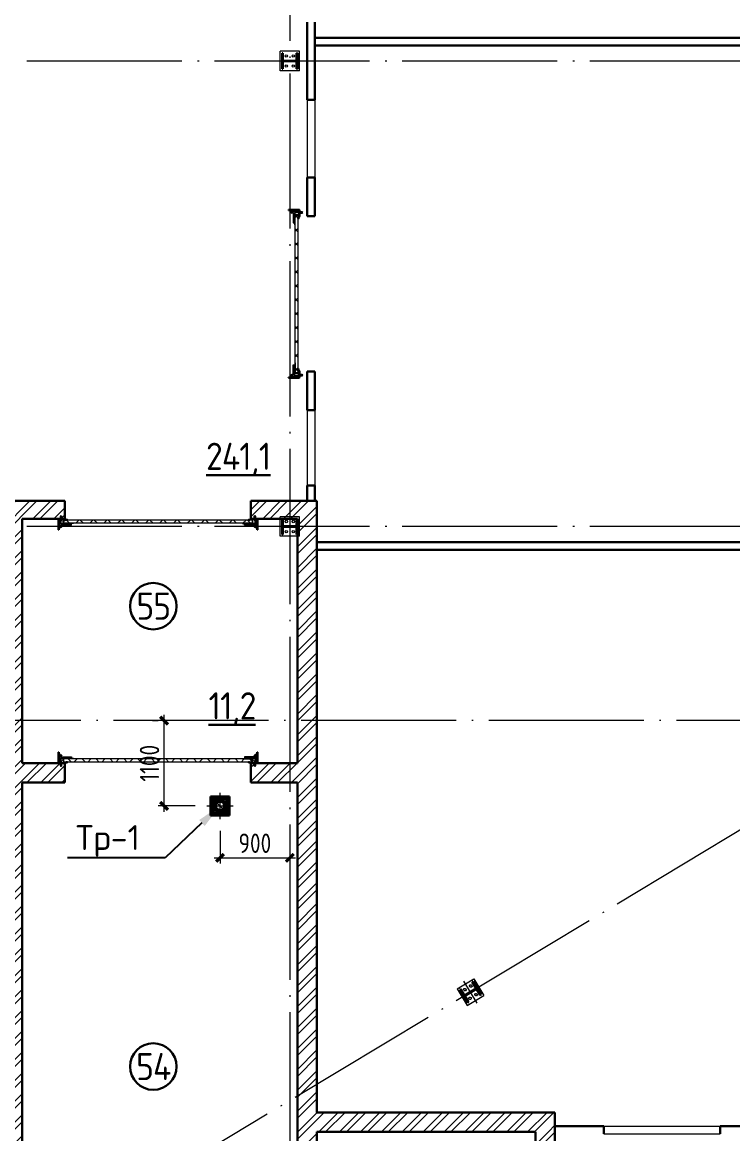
# Model space of a CAD drawing. Extents: x -965262 to 1142518, y -357520 to 71675.
# Drawn here: x -66927 to -57765, y -230977 to -216652 of the extents above; entities that cross this region are included whole.
import ezdxf
from ezdxf import colors
from ezdxf.entities.mleader import LeaderData, LeaderLine
from ezdxf.math import Vec2, Vec3

# ---------------------------------------------------------------- set-up
doc = ezdxf.new("R2010")
doc.units = 0
doc.header["$LTSCALE"] = 10
for name, pattern in [('ACAD_ISO04W100', [30, 24, -3, 0, -3]), ('DOTE', [2.42, 2, -0.2, 0.02, -0.2]), ('HIDDEN', [9.525, 6.35, -3.175])]:
    doc.linetypes.add(name, pattern=pattern)
doc.layers.get('0').update_dxf_attribs({"linetype": 'CONTINUOUS', "lineweight": 30})
doc.layers.get('Defpoints').update_dxf_attribs({"linetype": 'CONTINUOUS'})
doc.layers.add('DOTE', color=7, linetype='DOTE', lineweight=9)
doc.layers.add('Полы_лотки', color=7, linetype='CONTINUOUS', lineweight=30)
doc.styles.add('GOST-2.304_Type-B', font='isocpeur.ttf', dxfattribs={"width": 0.9})
doc.styles.get("Standard").update_dxf_attribs({"font": 'isocpeur.ttf', "height": 300})
doc.styles.add('ГОСТ 2м', font='isocpeur.ttf', dxfattribs={"width": 0.8, "height": 250})
doc.dimstyles.new('ГОСТ 2м', dxfattribs={"dimtxt": 250, "dimasz": 100, "dimexe": 75, "dimexo": 150, "dimgap": 62.5, "dimtad": 1, "dimdec": 0, "dimtxsty": 'ГОСТ 2м', "dimblk": 'ARCHTICK', "dimcen": 150, "dimdle": 75, "dimclrd": 256, "dimclre": 256, "dimclrt": 256, "dimadec": 0, "dimazin": 0, "dimtfac": 1, "dimtdec": 0, "dimtmove": 0, "dimatfit": 3, "dimldrblk": 'OBLIQUE', "dimfxl": 1, "dimlwd": 15, "dimlwe": 15, "dimarcsym": 0})
pattern_1 = [(135, (-66456.64, -225843.17), (-89.8026, -89.8026), []), (225, (-66456.64, -225843.17), (89.8026, -89.8026), [])]

# ---------------------------------------------------------------- blocks, each defined once
blk = doc.blocks.new('MC2')
at = {"lineweight": 15}
for p, q in [((68127, 41566), (68127, 39900)), ((69794, 41566), (68127, 41566)), ((69794, 41566), (69794, 39900)), ((69794, 39900), (68127, 39900))]:
    blk.add_line(p, q, dxfattribs=at)
for p, q in [((69627, 41400), (68294, 41400)), ((68294, 41400), (68294, 41320)), ((68934, 41320), (68294, 41320)), ((68934, 41320), (68934, 40146)), ((69627, 41320), (68987, 41320)), ((68987, 41320), (68987, 40146)), ((69627, 41400), (69627, 41320)), ((68934, 40146), (68294, 40146)), ((68294, 40146), (68294, 40066)), ((69627, 40146), (68987, 40146)), ((69627, 40146), (69627, 40066)), ((69627, 40066), (68294, 40066))]:
    blk.add_line(p, q)
for centre in [(68527, 41033), (69394, 41033), (68527, 40433), (69394, 40433)]:
    blk.add_circle(centre, 107, dxfattribs=at)
blk = doc.blocks.new('anchor.bolt')
for p, q in [((-0.07, 0), (-0.07, -0.72)), ((0.07, 0), (0.07, -0.06)), ((-0.1, -0.04), (-0.07, -0.03)), ((-0.1, -0.04), (0.09, -0.06)), ((0.07, -0.07), (-0.1, -0.04)), ((-0.1, -0.11), (-0.07, -0.1)), ((-0.1, -0.11), (0.09, -0.13)), ((0.07, -0.14), (-0.1, -0.11)), ((-0.1, -0.18), (-0.07, -0.17)), ((-0.1, -0.18), (0.09, -0.2)), ((0.07, -0.21), (-0.1, -0.18)), ((-0.1, -0.25), (-0.07, -0.24)), ((-0.1, -0.25), (0.09, -0.27)), ((0.07, -0.28), (-0.1, -0.25)), ((-0.1, -0.32), (-0.07, -0.31)), ((-0.1, -0.32), (0.09, -0.34)), ((0.07, -0.35), (-0.1, -0.32)), ((-0.1, -0.39), (-0.07, -0.38)), ((-0.1, -0.39), (0.09, -0.41)), ((0.07, -0.42), (-0.1, -0.39)), ((-0.1, -0.46), (-0.07, -0.45)), ((-0.1, -0.46), (0.09, -0.48)), ((0.07, -0.49), (-0.1, -0.46)), ((-0.1, -0.53), (-0.07, -0.52)), ((-0.1, -0.53), (0.09, -0.55)), ((0.07, -0.56), (-0.1, -0.53)), ((-0.09, -0.6), (-0.07, -0.59)), ((-0.09, -0.6), (0.09, -0.62)), ((0.07, -0.63), (-0.09, -0.6)), ((-0.07, -0.72), (0, -0.8)), ((-0.04, -0.62), (-0.06, -0.63)), ((-0.06, -0.64), (-0.06, -0.63)), ((-0.06, -0.73), (-0.06, -0.64)), ((0, -0.79), (-0.06, -0.73)), ((-0.01, -0.63), (-0.04, -0.62)), ((-0.03, -0.63), (0, -0.79)), ((-0.03, -0.63), (0.01, -0.78)), ((-0.02, -0.63), (0.01, -0.77)), ((-0.01, -0.63), (0.02, -0.76)), ((0.03, -0.69), (-0.01, -0.63)), ((0, -0.64), (0.03, -0.75)), ((0, -0.8), (0.07, -0.72)), ((0, -0.79), (0.03, -0.74)), ((0.01, -0.66), (0.03, -0.74)), ((0.03, -0.74), (0.03, -0.69)), ((0.07, -0.06), (0.09, -0.06)), ((0.09, -0.06), (0.07, -0.07)), ((0.07, -0.07), (0.07, -0.13)), ((0.07, -0.13), (0.09, -0.13)), ((0.09, -0.13), (0.07, -0.14)), ((0.07, -0.14), (0.07, -0.2)), ((0.07, -0.2), (0.09, -0.2)), ((0.09, -0.2), (0.07, -0.21)), ((0.07, -0.21), (0.07, -0.27)), ((0.07, -0.27), (0.09, -0.27)), ((0.09, -0.27), (0.07, -0.28)), ((0.07, -0.28), (0.07, -0.34)), ((0.07, -0.33), (0.09, -0.34)), ((0.09, -0.34), (0.07, -0.35)), ((0.07, -0.35), (0.07, -0.41)), ((0.07, -0.4), (0.09, -0.41)), ((0.09, -0.41), (0.07, -0.42)), ((0.07, -0.42), (0.07, -0.48)), ((0.07, -0.47), (0.09, -0.48)), ((0.09, -0.48), (0.07, -0.49)), ((0.07, -0.49), (0.07, -0.55)), ((0.07, -0.55), (0.09, -0.55)), ((0.09, -0.55), (0.07, -0.56)), ((0.07, -0.56), (0.07, -0.62)), ((0.09, -0.62), (0.07, -0.63)), ((0.07, -0.62), (0.09, -0.62)), ((0.07, -0.63), (0.07, -0.72))]:
    blk.add_line(p, q)
blk.add_arc((0.16, -0.64), 0.222, 187.9982, 219.836)
blk = doc.blocks.new('Крепеж_ворот')
at = {"lineweight": 15}
h = blk.add_hatch(dxfattribs=at)
h.set_pattern_fill('ANSI31', color=256, scale=2, angle=180)
h.set_pattern_definition([(225, (746089.599, 74802.7244), (4.49013, -4.49013), [])])
h.paths.add_polyline_path([(746087, 74804), (746087, 74802), (746091, 74802), (746094, 74802), (746094, 74804)], flags=17)
h.paths.add_polyline_path([(746116, 74802, 0.165118), (746120, 74803), (746124, 74806, -0.301689), (746131, 74807), (746135, 74805, 0.130081), (746138, 74804), (746142, 74804), (746142, 74806), (746138, 74806, -0.130081), (746136, 74807), (746133, 74809, 0.301689), (746123, 74808), (746118, 74805, -0.165112), (746116, 74804), (746064, 74804, -0.414223), (746061, 74807), (746061, 74868), (746059, 74868), (746059, 74869), (746059, 74870), (746059, 74870), (746059, 74871), (746059, 74872), (746059, 74872), (746059, 74873), (746059, 74874), (746059, 74875), (746059, 74876), (746059, 74876), (746059, 74877), (746059, 74877), (746059, 74878), (746059, 74879), (746059, 74879), (746061, 74879), (746061, 74945), (746058, 74945), (746058, 74807, 0.41422), (746064, 74802)])
h = blk.add_hatch(dxfattribs=at)
h.set_pattern_fill('ANSI31', color=256, scale=2, angle=90)
h.set_pattern_definition([(135, (736343.8085, 75928.334), (-4.490128, -4.490128), [])])
edge = h.paths.add_edge_path()
edge.add_ellipse((746065, 74838), major_axis=(-1.67, 1.67), ratio=1, start_angle=45, end_angle=135, ccw=False)
edge.add_line((746063, 74838), (746063, 74868))
edge.add_line((746063, 74868), (746061, 74868))
edge.add_line((746061, 74868), (746061, 74838))
edge.add_ellipse((746065, 74838), major_axis=(-2.89, 2.89), ratio=1, start_angle=45, end_angle=135)
edge.add_line((746065, 74834), (746097, 74834))
edge.add_line((746097, 74834), (746097, 74836))
edge.add_line((746097, 74836), (746065, 74836))
edge = h.paths.add_edge_path()
edge.add_ellipse((746065, 74890), major_axis=(2.89, 2.89), ratio=1, start_angle=106, end_angle=135)
edge.add_line((746061, 74890), (746061, 74879))
edge.add_line((746061, 74879), (746063, 74879))
edge.add_line((746063, 74879), (746063, 74890))
edge.add_ellipse((746065, 74890), major_axis=(-1.67, 1.67), ratio=1, start_angle=16, end_angle=45, ccw=False)
edge.add_line((746063, 74891), (746070, 74904))
edge.add_ellipse((746079, 74899), major_axis=(7.45, 7.45), ratio=1, start_angle=-3, end_angle=106, ccw=False)
edge.add_line((746087, 74906), (746097, 74894))
edge.add_line((746097, 74894), (746099, 74895))
edge.add_line((746099, 74895), (746088, 74907))
edge.add_ellipse((746079, 74899), major_axis=(8.67, 8.67), ratio=1, start_angle=-3, end_angle=106)
edge.add_line((746068, 74905), (746062, 74892))
h = blk.add_hatch(color=256, dxfattribs=at)
h.dxf.hatch_style = 1
h.paths.add_polyline_path([(746146, 74809), (746143, 74810, 0.10613), (746142, 74810), (746136, 74809, -0.181324), (746135, 74810, 0.335683), (746120, 74809, -0.119126), (746119, 74809, 0.371631), (746118, 74808), (746118, 74808, 0.451909), (746119, 74807, 0.124341), (746121, 74808, -0.343618), (746134, 74808, 0.181324), (746137, 74808), (746143, 74808, -0.110452), (746143, 74808), (746147, 74807, -0.710497), (746147, 74805), (746143, 74804), (746136, 74804, -0.178994), (746133, 74805, 0.369834), (746130, 74805, -0.178993), (746127, 74804), (746122, 74804, 0.120709), (746122, 74804), (746120, 74803, -0.017147), (746119, 74802, 0.538795), (746120, 74802), (746127, 74802, 0.207608), (746131, 74804, -0.433918), (746132, 74804, 0.207608), (746135, 74802), (746143, 74802, 0.079707), (746143, 74802), (746148, 74804, 0.461502), (746149, 74807, -0.250825), (746149, 74808, -0.128039), (746173, 74816, 0.416657), (746174, 74816), (746174, 74817, 0.409849), (746173, 74817, 0.127248)])
for p, q in [((746058, 74807), (746058, 74945)), ((746058, 74945), (746061, 74945)), ((746061, 74879), (746061, 74945)), ((746059, 74879), (746063, 74879)), ((746059, 74868), (746059, 74879)), ((746059, 74868), (746063, 74868)), ((746061, 74879), (746061, 74890)), ((746061, 74807), (746061, 74868)), ((746061, 74838), (746061, 74868)), ((746068, 74905), (746062, 74892)), ((746070, 74904), (746063, 74891)), ((746063, 74838), (746063, 74890)), ((746064, 74883), (746063, 74883)), ((746064, 74865), (746063, 74865)), ((746064, 74883), (746064, 74874)), ((746067, 74880), (746064, 74883)), ((746064, 74875), (746064, 74873)), ((746064, 74874), (746064, 74865)), ((746067, 74868), (746064, 74865)), ((746064, 74804), (746116, 74804)), ((746064, 74802), (746116, 74802)), ((746097, 74836), (746065, 74836)), ((746097, 74834), (746065, 74834)), ((746067, 74880), (746067, 74875)), ((746067, 74873), (746067, 74868)), ((746079, 74806), (746102, 74806)), ((746079, 74806), (746079, 74804)), ((746079, 74804), (746102, 74804)), ((746082, 74814), (746081, 74813)), ((746081, 74813), (746081, 74806)), ((746099, 74814), (746082, 74814)), ((746086, 74813), (746086, 74806)), ((746087, 74906), (746097, 74894)), ((746088, 74907), (746099, 74895)), ((746095, 74813), (746095, 74806)), ((746097, 74894), (746099, 74895)), ((746097, 74834), (746097, 74836)), ((746099, 74814), (746100, 74813)), ((746100, 74813), (746100, 74806)), ((746102, 74806), (746102, 74804)), ((746118, 74805), (746123, 74808)), ((746120, 74803), (746124, 74806)), ((746135, 74805), (746131, 74807)), ((746136, 74807), (746133, 74809)), ((746142, 74806), (746138, 74806)), ((746138, 74804), (746142, 74804)), ((746142, 74806), (746142, 74804)), ((746142, 74804), (746142, 74806)), ((746143, 74804), (746147, 74805)), ((746143, 74802), (746148, 74804)), ((746174, 74817), (746174, 74816))]:
    blk.add_line(p, q)
for p, q in [((746061, 74879), (746061, 74881)), ((746061, 74834), (746061, 74868)), ((746063, 74883), (746063, 74874)), ((746063, 74874), (746063, 74865)), ((746073, 74842), (746073, 74905)), ((746073, 74896), (746077, 74892)), ((746073, 74851), (746077, 74855)), ((746074, 74886), (746074, 74861)), ((746074, 74880), (746076, 74880)), ((746074, 74867), (746076, 74867)), ((746076, 74886), (746076, 74883)), ((746076, 74883), (746076, 74886)), ((746076, 74886), (746077, 74886)), ((746076, 74864), (746076, 74883)), ((746077, 74873), (746076, 74880)), ((746076, 74880), (746076, 74867)), ((746077, 74873), (746076, 74867)), ((746076, 74864), (746076, 74861)), ((746076, 74864), (746076, 74861)), ((746076, 74861), (746077, 74861)), ((746077, 74886), (746077, 74892)), ((746077, 74861), (746077, 74855)), ((746081, 74898), (746081, 74886)), ((746081, 74849), (746081, 74861)), ((746087, 74898), (746082, 74898)), ((746082, 74886), (746087, 74886)), ((746082, 74861), (746087, 74861)), ((746087, 74849), (746082, 74849)), ((746087, 74899), (746087, 74898)), ((746087, 74886), (746087, 74898)), ((746087, 74886), (746098, 74886)), ((746087, 74849), (746087, 74861)), ((746087, 74861), (746098, 74861)), ((746087, 74847), (746087, 74849)), ((746099, 74885), (746099, 74883)), ((746099, 74883), (746099, 74864)), ((746099, 74882), (746100, 74882)), ((746099, 74865), (746100, 74865)), ((746099, 74862), (746099, 74864)), ((746100, 74861), (746100, 74886)), ((746100, 74886), (746110, 74886)), ((746100, 74861), (746110, 74861)), ((746110, 74861), (746110, 74886)), ((746110, 74881), (746225, 74881)), ((746110, 74865), (746212, 74865)), ((746114, 74877), (746225, 74877)), ((746250, 74859), (746250, 74863))]:
    blk.add_line(p, q, dxfattribs=at)
at = {"lineweight": 15, "ltscale": 0.5}
for p, q in [((746076, 74886), (746074, 74886)), ((746076, 74861), (746074, 74861))]:
    blk.add_line(p, q, dxfattribs=at)
at = {"lineweight": 15, "extrusion": (-1.7375e-14, 1, 0)}
for p, q in [((746113, 74884), (746225, 74884)), ((746113, 74863), (746113, 74884)), ((746113, 74863), (746136, 74863)), ((746117, 74857), (746117, 74829)), ((746117, 74826), (746119, 74823)), ((746119, 74823), (746123, 74825)), ((746121, 74857), (746121, 74829)), ((746123, 74825), (746121, 74828)), ((746123, 74863), (746123, 74863)), ((746250, 74863), (746123, 74863)), ((746250, 74859), (746123, 74859)), ((746124, 74840), (746124, 74849)), ((746136, 74882), (746157, 74882)), ((746136, 74863), (746136, 74882)), ((746157, 74882), (746157, 74863)), ((746157, 74863), (746212, 74863))]:
    blk.add_line(p, q, dxfattribs=at)
at = {"lineweight": 15, "ltscale": 0.5, "extrusion": (-1.7375e-14, 1, 0)}
for p, q in [((746113, 74880), (746225, 74880)), ((746136, 74866), (746113, 74866)), ((746115, 74871), (746120, 74871)), ((746121, 74857), (746117, 74857)), ((746117, 74852), (746117, 74854)), ((746121, 74840), (746117, 74840)), ((746117, 74837), (746117, 74835)), ((746121, 74829), (746117, 74829)), ((746120, 74839), (746120, 74850)), ((746124, 74848), (746120, 74848)), ((746124, 74841), (746120, 74841)), ((746123, 74869), (746123, 74863)), ((746123, 74863), (746123, 74859)), ((746140, 74863), (746140, 74859)), ((746153, 74863), (746153, 74859)), ((746212, 74866), (746157, 74866)), ((746173, 74863), (746173, 74859))]:
    blk.add_line(p, q, dxfattribs=at)
at = {"lineweight": 15, "extrusion": (-2.77556e-16, -1, 0)}
for p, q in [((746225, 74866), (746114, 74866)), ((746128, 74866), (746128, 74863)), ((746138, 74866), (746138, 74863)), ((746164, 74866), (746164, 74863)), ((746174, 74866), (746174, 74863)), ((746201, 74866), (746201, 74863)), ((746210, 74866), (746210, 74863)), ((746225, 74884), (746225, 74863))]:
    blk.add_line(p, q, dxfattribs=at)
at = {"extrusion": (-1, -4.26669e-14, 0)}
for p, q in [((746118, 74808), (746118, 74808)), ((746136, 74809), (746142, 74810)), ((746143, 74808), (746137, 74808)), ((746143, 74810), (746146, 74809)), ((746147, 74807), (746143, 74808))]:
    blk.add_line(p, q, dxfattribs=at)
at = {"extrusion": (-1, -4.2422e-14, 1.22461e-16)}
for p, q in [((746119, 74803), (746122, 74804)), ((746127, 74802), (746120, 74802)), ((746122, 74804), (746127, 74804)), ((746143, 74802), (746135, 74802)), ((746136, 74804), (746143, 74804))]:
    blk.add_line(p, q, dxfattribs=at)
for centre, radius, start, end in [((746064, 74807), 5.62, 180, 270), ((746064, 74807), 3.11, 180, 270), ((746082, 74804), 10.4, 68.2753, 87.8782), ((746091, 74798), 16.2, 73.306, 107.292), ((746099, 74804), 10.4, 92.1218, 111.7247), ((746116, 74807), 3.11, 270, 307.5043), ((746116, 74807), 5.62, 270, 307.5043), ((746119, 74808), 0.586, 91.7247, 173.2711), ((746119, 74807), 0.586, 173.2711, 270.547), ((746118, 74812), 3.52, 271.7247, 298.8983), ((746118, 74812), 5.21, 270.547, 298.8983), ((746128, 74799), 12.4, 54.8903, 129.1143), ((746128, 74799), 10.7, 54.8903, 130.7448), ((746128, 74801), 8.97, 60.3534, 127.5043), ((746128, 74801), 8.97, 60.3534, 127.5043), ((746128, 74801), 8.97, 60.3534, 127.5043), ((746128, 74801), 6.46, 60.3534, 127.5043), ((746136, 74811), 3.54, 234.8903, 276), ((746136, 74811), 1.86, 234.8903, 276), ((746138, 74810), 5.62, 240.3534, 270), ((746138, 74810), 3.11, 240.3534, 270), ((746143, 74810), 0.292, 71.7675, 96), ((746143, 74808), 0.292, 70.7873, 96), ((746176, 74761), 56.8, 93.2805, 122.2878), ((746147, 74806), 0.562, 289.2127, 70.7873), ((746147, 74806), 2.25, 288.2291, 27.3228), ((746176, 74765), 50.3, 93.6593, 122.8448), ((746150, 74807), 0.586, 151, 207.3228), ((746173, 74817), 0.6, 4.1357, 93.2805), ((746173, 74816), 0.6, 273.6593, 4.1357)]:
    blk.add_arc(centre, radius, start, end)
at = {"lineweight": 15}
for centre, radius, start, end in [((746079, 74899), 8.28, 0, 136.0097), ((746079, 74847), 8.28, 223.9903, 0), ((746077, 74883), 0.956, 180, 270), ((746077, 74883), 0.75, 180, 270), ((746077, 74864), 0.956, 90, 180), ((746077, 74864), 0.75, 90, 180), ((746076, 74892), 0.375, 0, 45), ((746076, 74855), 0.375, 315, 0), ((746082, 74898), 0.375, 91, 180), ((746082, 74886), 0.75, 180, 270), ((746082, 74861), 0.75, 90, 180), ((746082, 74849), 0.375, 180, 269), ((746098, 74885), 0.375, 0, 90), ((746098, 74862), 0.375, 270, 0), ((746123, 74857), 5.92, 90, 180), ((746123, 74829), 5.92, 180, 199.6464), ((746123, 74857), 1.87, 90, 180), ((746129, 74855), 8.15, 194.9986, 233.9214), ((746129, 74833), 8.15, 126.0786, 165.0014), ((746123, 74829), 1.87, 180, 185.5313)]:
    blk.add_arc(centre, radius, start, end, dxfattribs=at)
at = {"lineweight": 15, "ltscale": 0.5}
for centre, radius, start, end in [((746119, 74852), 2.25, 195, 270), ((746119, 74836), 2.25, 90, 165), ((746119, 74850), 0.375, 0, 90), ((746119, 74839), 0.375, 270, 0)]:
    blk.add_arc(centre, radius, start, end, dxfattribs=at)
at = {"extrusion": (-1.22461e-16, -5.20252e-30, -1)}
for centre, radius, start, end in [((-746120, 74802), 0.187, 270, 62.4687), ((-746122, 74803), 0.586, 62.4687, 90), ((-746127, 74809), 4.69, 229.4077, 270), ((-746127, 74807), 4.69, 223.0863, 270), ((-746131, 74803), 2.32, 49.4077, 130.5923), ((-746131, 74803), 0.637, 43.0863, 136.9137), ((-746135, 74807), 4.69, 270, 316.9137), ((-746136, 74809), 4.69, 270, 310.5923), ((-746143, 74804), 0.292, 250.7873, 270), ((-746143, 74802), 0.292, 251.7709, 270)]:
    blk.add_arc(centre, radius, start, end, dxfattribs=at)
at = {"extrusion": (0, 0, -1)}
for centre, major_axis, start_param, end_param in [((746065, 74890), (2.89, 2.89), 3.926991, 4.433136), ((746065, 74838), (-2.89, 2.89), 3.926991, 5.497787), ((746065, 74890), (-1.67, 1.67), 5.497787, 6.003933), ((746065, 74838), (-1.67, 1.67), 3.926991, 5.497787), ((746079, 74899), (8.67, 8.67), 4.433136, 6.335545), ((746079, 74899), (7.45, 7.45), 4.433136, 6.335545)]:
    blk.add_ellipse(centre, major_axis=major_axis, ratio=1, start_param=start_param, end_param=end_param, dxfattribs=at)
for points in [[(746067, 74875), (746066, 74875), (746064, 74875)], [(746064, 74873), (746066, 74873), (746067, 74873)]]:
    blk.add_rational_spline(points, [1, 1.01284142743, 1], degree=2)
at = {"lineweight": 15, "ltscale": 0.5}
for points, knots in [([(746115, 74871), (746115, 74871), (746114, 74871), (746114, 74871), (746114, 74872), (746113, 74872), (746113, 74872), (746113, 74873), (746113, 74873), (746113, 74873)], [0.37141352, 0.37141352, 0.37141352, 0.37141352, 0.39402571, 0.39402571, 0.41663789, 0.41663789, 0.43959523, 0.43959523, 0.46255257, 0.46255257, 0.46255257, 0.46255257]), ([(746123, 74869), (746123, 74869), (746123, 74869), (746122, 74870), (746122, 74870), (746122, 74871), (746122, 74871), (746121, 74871), (746121, 74871), (746120, 74871)], [0.28027447, 0.28027447, 0.28027447, 0.28027447, 0.30323181, 0.30323181, 0.32618916, 0.32618916, 0.34880134, 0.34880134, 0.37141352, 0.37141352, 0.37141352, 0.37141352])]:
    blk.add_open_spline(points, degree=3, knots=knots, dxfattribs=at)
at = {"lineweight": 15}
for points in [[(746117, 74827), (746117, 74827), (746117, 74826), (746117, 74826)], [(746121, 74828), (746121, 74828), (746121, 74828), (746121, 74829)]]:
    blk.add_open_spline(points, degree=3, dxfattribs=at)
at = {"xscale": -50.80000000000001, "yscale": 50.80000000000001, "zscale": 50.80000000000001}
blk.add_blockref('anchor.bolt', (746091, 74804), dxfattribs=at)
blk = doc.blocks.new('_ArchTick')
at = {"color": 0, "linetype": 'ByBlock', "lineweight": 0, "const_width": 0.4}
blk.add_lwpolyline([(-0.5, -0.5), (0.5, 0.5)], dxfattribs=at)
blk = doc.blocks.new('*D1483')
at = {"lineweight": 15, "transparency": 16777216}
for p, q in [((-64377, -227072), (-64377, -227496)), ((-63477, -227271), (-63477, -227346)), ((-64452, -227421), (-63402, -227421))]:
    blk.add_line(p, q, dxfattribs=at)
at = {"layer": 'Defpoints', "color": 0, "lineweight": 15, "transparency": 16777216}
for p in [(-64377, -226922, -12611), (-63477, -227421), (-63477, -227421)]:
    blk.add_point(p, dxfattribs=at)
at = {"lineweight": 15, "transparency": 16777216, "xscale": 100, "yscale": 100, "zscale": 100, "rotation": 180}
blk.add_blockref('_ArchTick', (-64377, -227421), dxfattribs=at)
at = {"lineweight": 15, "transparency": 16777216, "xscale": 100, "yscale": 100, "zscale": 100}
blk.add_blockref('_ArchTick', (-63477, -227421), dxfattribs=at)
at = {"lineweight": 15, "transparency": 16777216, "insert": (-63927, -227233), "char_height": 250, "attachment_point": 5, "style": 'ГОСТ 2м'}
blk.add_mtext('900', dxfattribs=at)
blk = doc.blocks.new('_Oblique')
at = {"color": 0, "linetype": 'ByBlock', "lineweight": -2}
blk.add_line((-0.5, -0.5), (0.5, 0.5), dxfattribs=at)
blk = doc.blocks.new('*D1484')
at = {"lineweight": 15, "transparency": 16777216}
for p, q in [((-65098, -226827), (-65098, -225577)), ((-65248, -225652), (-65173, -225652)), ((-64697, -226752), (-65173, -226752))]:
    blk.add_line(p, q, dxfattribs=at)
at = {"layer": 'Defpoints', "color": 0, "lineweight": 15, "transparency": 16777216}
for p in [(-65098, -225652), (-65098, -225652), (-64547, -226752, -12611)]:
    blk.add_point(p, dxfattribs=at)
at = {"lineweight": 15, "transparency": 16777216, "xscale": 100, "yscale": 100, "zscale": 100}
for p, rotation in [((-65098, -225652), 90), ((-65098, -226752), 270)]:
    blk.add_blockref('_ArchTick', p, dxfattribs=dict(at, rotation=rotation))
at = {"lineweight": 15, "transparency": 16777216, "insert": (-65286, -226202), "char_height": 250, "attachment_point": 5, "rotation": 90, "style": 'ГОСТ 2м'}
blk.add_mtext('1100', dxfattribs=at)

msp = doc.modelspace()

# ---------------------------------------------------------------- hatches: boundary and pattern name
at = {"lineweight": 15}
h = msp.add_hatch(dxfattribs=at)
h.set_pattern_fill('ANSI37', scale=40)
h.set_pattern_definition([(45, (-63393.3, -218792.5), (-89.8026, 89.8026), []), (135, (-63393.3, -218792.5), (-89.8026, -89.8026), [])])
h.paths.add_polyline_path([(-63368.3, -218535.8), (-63408.3, -218535.8), (-63408.3, -219135.8), (-63368.3, -219135.8)], flags=17)
h.paths.add_polyline_path([(-63408.3, -221168.5), (-63408.3, -218535.8), (-63368.3, -218535.8), (-63368.3, -221168.5)])
h = msp.add_hatch(dxfattribs=at)
h.set_pattern_fill('ANSI32', scale=20, style=0)
h.set_pattern_definition([(45, (-488505.78, -304776.27), (-134.70384, 134.70384), []), (45, (-488415.98, -304776.27), (-134.70384, 134.70384), [])])
h.paths.add_polyline_path([(-66377.4, -222822.1), (-66677.4, -222822.1), (-66677.4, -223052.1), (-66377.4, -223052.1)])
h.paths.add_polyline_path([(-63677.4, -222822.1), (-63977.4, -222822.1), (-63977.4, -223052.1), (-63677.4, -223052.1)])
h.paths.add_polyline_path([(-66377.4, -226202.1), (-66677.4, -226202.1), (-66677.4, -226452.1), (-66377.4, -226452.1)])
h.paths.add_polyline_path([(-63677.4, -226202.1), (-63977.4, -226202.1), (-63977.4, -226452.1), (-63677.4, -226452.1)])
h.paths.add_polyline_path([(-63127.5, -233952), (-63377.5, -233952), (-63377.5, -234027.1), (-63352.4, -234027.1), (-63352.4, -234277.1), (-63377.5, -234277.1), (-63377.5, -234462.1), (-63127.5, -234462.1)])
h.paths.add_polyline_path([(-60057.4, -233952), (-60307.4, -233952), (-60307.4, -234462.1), (-60057.4, -234462.1)])
h.paths.add_polyline_path([(-66927.4, -226452.1), (-66677.4, -226452.1), (-66677.4, -226202.1), (-66927.4, -226202.1), (-66927.4, -223052.1), (-66677.4, -223052.1), (-66677.4, -222822.1), (-67177.4, -222822.1), (-67177.4, -222922.1), (-67177.4, -232477.1), (-67177.4, -234462.1), (-66927.4, -234462.1), (-66927.4, -230702.1)])
h.paths.add_polyline_path([(-63377.3, -230952.2), (-63377.3, -226452.1), (-63677.4, -226452.1), (-63677.4, -226202.1), (-63377.5, -226202.1), (-63377.4, -223052.1), (-63677.4, -223052.1), (-63677.4, -222822.1), (-63127.5, -222822.1), (-63127.5, -230702.1), (-60057.4, -230702), (-60057.4, -230952.2), (-63377.3, -230952.3)])
h.paths.add_polyline_path([(-60057.4, -231552), (-60307.4, -231552), (-60307.4, -230952), (-60057.4, -230952)])
h.paths.add_polyline_path([(-63127.5, -231552), (-63377.3, -231552), (-63377.3, -230952.2), (-63127.5, -230952.2)])
h = msp.add_hatch(dxfattribs=at)
h.set_pattern_fill('ANSI37', scale=40, angle=90)
h.set_pattern_definition(pattern_1)
h.paths.add_polyline_path([(-66393.8, -223108), (-66593.8, -223108), (-66593.8, -223068), (-66393.8, -223068)], flags=16)
h.paths.add_polyline_path([(-63961.1, -223108), (-66593.8, -223108), (-66593.8, -223068), (-63961.1, -223068)])
h = msp.add_hatch(dxfattribs=at)
h.set_pattern_fill('ANSI37', scale=40, angle=90)
h.set_pattern_definition(pattern_1)
h.paths.add_polyline_path([(-66393.8, -226146.2), (-66593.8, -226146.2), (-66593.8, -226186.2), (-66393.8, -226186.2)], flags=16)
h.paths.add_polyline_path([(-63961.1, -226146.2), (-66593.8, -226146.2), (-66593.8, -226186.2), (-63961.1, -226186.2)])

# ---------------------------------------------------------------- linework, layer by layer
at = {"color": 7, "extrusion": (0, 0, -1)}
for p, q in [((-63252.4, -217652.1, -3259.8), (-63252.4, -216652.1, -3259.8)), ((-63152.4, -216652.1, -3259.8), (-63152.4, -217652.1, -3259.8)), ((-63152.4, -216852.1, -3259.8), (-51177.4, -216852.1, -3259.8)), ((-51177.4, -216952.1, -3259.8), (-63152.4, -216952.1, -3259.8)), ((-63252.4, -219152.1, -3259.8), (-63252.4, -218652.1, -3259.8)), ((-63152.4, -218652.1, -3259.8), (-63152.4, -219152.1, -3259.8)), ((-63152.4, -219152.1, -3259.8), (-63252.4, -219152.1, -3259.8)), ((-63252.4, -221152.1, -3259.8), (-63152.4, -221152.1, -3259.8)), ((-63252.4, -221652.1, -2718.3), (-63252.4, -221152.1, -3259.8)), ((-63152.4, -221152.1, -3259.8), (-63152.4, -221652.1, -2718.3)), ((-63252.4, -222822.1, -1451.3), (-63252.4, -222622.1, -1667.9)), ((-63152.4, -222622.1, -1667.9), (-63152.4, -222822.1, -1451.3)), ((-63252.4, -222822.1, -1451.3), (-63152.4, -222822.1, -1451.3)), ((-63127.5, -223352.1, -1451.3), (-52327.4, -223352.1, -3085.7)), ((-63127.5, -223452.1, -1451.3), (-63127.5, -223352.1, -1451.3)), ((-52327.4, -223452.1, -3085.7), (-63127.5, -223452.1, -1451.3)), ((-60057.4, -230877.2, -1451.3), (-59427.4, -230877.2, -1686)), ((-60057.4, -230952.2, -1451.3), (-60057.4, -230877.2, -1451.3)), ((-57927.4, -230877.1, -2244.8), (-56927.4, -230877.1, -2617.4))]:
    msp.add_line(p, q, dxfattribs=at)
at = {"color": 7}
for p, q in [((-63252.4, -217652.1, -3259.8), (-63152.4, -217652.1, -3259.8)), ((-63252.4, -218652.1, -3259.8), (-63152.4, -218652.1, -3259.8)), ((-63252.4, -221652.1, -3259.8), (-63152.4, -221652.1, -3259.8)), ((-63252.4, -222622.1, -3259.8), (-63152.4, -222622.1, -3259.8)), ((-63127.5, -222822.1, -1451.3), (-63127.5, -230702.1, -1451.3)), ((-63127.5, -222952.1, -1451.3), (-63127.5, -230702.1, -1451.3)), ((-63377.4, -223052.1, -3259.8), (-63377.5, -226202.1, -1451.3)), ((-63377.4, -226452.1, -1451.3), (-63377.3, -230952.1, -1451.3)), ((-63377.4, -226452.1, -1451.3), (-63377.3, -231552, -1451.3)), ((-61123.9, -229021.1, -1451.3), (-61113.6, -229014.9, -1451.3)), ((-61123.9, -229021.1, -1451.3), (-61074.5, -229103.4, -1451.3)), ((-61113.6, -229014.9, -1451.3), (-61010.7, -229186.4, -1451.3)), ((-61285.1, -229117.9, -1451.3), (-61274.8, -229111.7, -1451.3)), ((-61285.1, -229117.9, -1451.3), (-61182.2, -229289.3, -1451.3)), ((-61274.8, -229111.7, -1451.3), (-61225.4, -229194, -1451.3)), ((-61225.4, -229194, -1451.3), (-61074.5, -229103.4, -1451.3)), ((-61221.3, -229200.8, -1451.3), (-61070.4, -229110.3, -1451.3)), ((-61070.4, -229110.3, -1451.3), (-61021, -229192.6, -1451.3)), ((-61021, -229192.6, -1451.3), (-61010.7, -229186.4, -1451.3)), ((-61221.3, -229200.8, -1451.3), (-61171.9, -229283.2, -1451.3)), ((-61182.2, -229289.3, -1451.3), (-61171.9, -229283.2, -1451.3)), ((-66927.4, -234462.1, -1451.3), (-66927.4, -230702.1, -1451.3)), ((-63127.5, -230702.1, -1451.3), (-60057.4, -230702, -1451.3)), ((-60057.4, -230952, -1451.3), (-60057.4, -230702, -1451.3)), ((-60057.4, -230877.1, -3259.8), (-60057.4, -230977.1, -849.7)), ((-59427.4, -230977.1, -3259.8), (-59427.4, -230877.1, -3259.8)), ((-57927.4, -230977.1, -3259.8), (-57927.4, -230877.1, -3259.8)), ((-63127.5, -230952.2, -1451.3), (-60307.4, -230952.1, -1451.3)), ((-63127.5, -230952.2, -1451.3), (-63127.5, -231552, -1451.3)), ((-60307.4, -231552, -1451.3), (-60307.4, -230952, -1451.3)), ((-60057.4, -231552, -1451.3), (-60057.4, -230952, -1451.3))]:
    msp.add_line(p, q, dxfattribs=at)
at = {"color": 7, "lineweight": 15}
for p, q in [((-63252.4, -217652.1, -3259.8), (-63252.4, -218652.1, -3259.8)), ((-63152.4, -217652.1, -3259.8), (-63152.4, -218652.1, -3259.8)), ((-63408.3, -221168.5, -1451.3), (-63408.3, -219135.8, -1451.3)), ((-63368.3, -219135.8, -1451.3), (-63408.3, -219135.8, -1451.3)), ((-63368.3, -221168.5, -1451.3), (-63368.3, -219135.8, -1451.3)), ((-63368.3, -221168.5, -1451.3), (-63408.3, -221168.5, -1451.3)), ((-63252.4, -221652.1, -2718.3), (-63252.4, -222622.1, -1667.9)), ((-63152.4, -221652.1, -3259.8), (-63152.4, -222622.1, -2209.3)), ((-63961.1, -223068, -1451.3), (-66393.8, -223068, -1451.3)), ((-66393.8, -223068, -1451.3), (-66393.8, -223108, -1451.3)), ((-63961.1, -223108, -1451.3), (-66393.8, -223108, -1451.3)), ((-63961.1, -223068, -1451.3), (-63961.1, -223108, -1451.3)), ((-63961.1, -226146.2, -1451.3), (-66393.8, -226146.2, -1451.3)), ((-66393.8, -226186.2, -1451.3), (-66393.8, -226146.2, -1451.3)), ((-63961.1, -226186.2, -1451.3), (-66393.8, -226186.2, -1451.3)), ((-63961.1, -226186.2, -1451.3), (-63961.1, -226146.2, -1451.3)), ((-61319.4, -229109.3, -1451.3), (-61105.1, -228980.6, -1451.3)), ((-61105.1, -228980.6, -1451.3), (-60976.4, -229195, -1451.3)), ((-61319.4, -229109.3, -1451.3), (-61190.7, -229323.6, -1451.3)), ((-61190.7, -229323.6, -1451.3), (-60976.4, -229195, -1451.3)), ((-59427.4, -230877.1, -2865.7), (-57927.4, -230877.1, -2865.7)), ((-59427.4, -230977.1, -2865.7), (-57927.4, -230977.1, -2865.7))]:
    msp.add_line(p, q, dxfattribs=at)
at = {"color": 7, "ltscale": 200}
for p, q in [((-66377.4, -222822.1, -1451.3), (-67177.4, -222822.1, -1451.3)), ((-66377.4, -223052.1, -1451.3), (-66377.4, -222822.1, -1451.3)), ((-63127.5, -222822.1, -1451.3), (-63977.4, -222822.1, -1451.3)), ((-63977.4, -222822.1, -1451.3), (-63977.4, -223052.1, -1451.3)), ((-66927.4, -226202.1, -1451.3), (-66927.4, -223052.1, -1451.3)), ((-66377.4, -223052.1, -1451.3), (-66927.4, -223052.1, -1451.3)), ((-63377.4, -223052.1, -1451.3), (-63977.4, -223052.1, -1451.3)), ((-66377.4, -226202.1, -1451.3), (-66927.4, -226202.1, -1451.3)), ((-66377.4, -226202.1, -1451.3), (-66377.4, -226452.1, -1451.3)), ((-63377.4, -226202.1, -1451.3), (-63977.4, -226202.1, -1451.3)), ((-63977.4, -226202.1, -1451.3), (-63977.4, -226452.1, -1451.3)), ((-66927.4, -230702.1, -1451.3), (-66927.4, -226452.1, -1451.3)), ((-66377.4, -226452.1, -1451.3), (-66927.4, -226452.1, -1451.3)), ((-63377.4, -226452.1, -1451.3), (-63977.4, -226452.1, -1451.3))]:
    msp.add_line(p, q, dxfattribs=at)
at = {"color": 1, "lineweight": 15}
msp.add_line((-64499.5, -226629.4, -4711.1), (-64254.5, -226874.4, -4711.1), dxfattribs=at)
at = {"color": 7}
for centre in [(-65237.2, -224177.3, -7970.9), (-65237.2, -230110.6, -7970.9)]:
    msp.add_circle(centre, 300, dxfattribs=at)
at = {"color": 7, "lineweight": 15}
for centre in [(-61142.8, -229073.2, -1451.3), (-61219.9, -229119.6, -1451.3), (-61075.9, -229184.7, -1451.3), (-61153, -229231, -1451.3)]:
    msp.add_ellipse(centre, major_axis=(11.3, 11.3), ratio=1, start_param=1.3260197, end_param=7.609205, dxfattribs=at)
at = {"color": 7}
for points in [[(-66453.6, -223123.3, -4720.3), (-66451.8, -223123.3, -4720.3), (-66450.5, -223123.3, -4720.3)], [(-66453.6, -223123.3, -4720.3), (-66451.8, -223123.3, -4720.3), (-66450.5, -223123.3, -4720.3)], [(-66453.6, -223123.3, -4720.3), (-66451.8, -223123.3, -4720.3), (-66450.5, -223123.3, -4720.3)], [(-66453.6, -223123.3, -4720.3), (-66451.8, -223123.3, -4720.3), (-66450.5, -223123.3, -4720.3)], [(-66453.6, -223123.3, -4720.3), (-66451.8, -223123.3, -4720.3), (-66450.5, -223123.3, -4720.3)], [(-66453.6, -223123.3, -4720.3), (-66451.8, -223123.3, -4720.3), (-66450.5, -223123.3, -4720.3)], [(-66453.6, -223123.3, -4720.3), (-66451.8, -223123.3, -4720.3), (-66450.5, -223123.3, -4720.3)], [(-66450.5, -223125.6, -4720.3), (-66451.8, -223125.6, -4720.3), (-66453.6, -223125.6, -4720.3)], [(-66450.5, -223125.6, -4720.3), (-66451.8, -223125.6, -4720.3), (-66453.6, -223125.6, -4720.3)], [(-66450.5, -223125.6, -4720.3), (-66451.8, -223125.6, -4720.3), (-66453.6, -223125.6, -4720.3)], [(-66450.5, -223125.6, -4720.3), (-66451.8, -223125.6, -4720.3), (-66453.6, -223125.6, -4720.3)], [(-66450.5, -223125.6, -4720.3), (-66451.8, -223125.6, -4720.3), (-66453.6, -223125.6, -4720.3)], [(-66450.5, -223125.6, -4720.3), (-66451.8, -223125.6, -4720.3), (-66453.6, -223125.6, -4720.3)], [(-66450.5, -223125.6, -4720.3), (-66451.8, -223125.6, -4720.3), (-66453.6, -223125.6, -4720.3)], [(-66450.5, -226128.6, -4720.3), (-66451.8, -226128.6, -4720.3), (-66453.6, -226128.6, -4720.3)], [(-66450.5, -226128.6, -4720.3), (-66451.8, -226128.6, -4720.3), (-66453.6, -226128.6, -4720.3)], [(-66450.5, -226128.6, -4720.3), (-66451.8, -226128.6, -4720.3), (-66453.6, -226128.6, -4720.3)], [(-66453.6, -226131, -4720.3), (-66451.8, -226131, -4720.3), (-66450.5, -226131, -4720.3)], [(-66453.6, -226131, -4720.3), (-66451.8, -226131, -4720.3), (-66450.5, -226131, -4720.3)], [(-66453.6, -226131, -4720.3), (-66451.8, -226131, -4720.3), (-66450.5, -226131, -4720.3)]]:
    msp.add_rational_spline(points, [1, 1.01284142743, 1], degree=2, dxfattribs=at)
at = {"layer": 'DOTE', "color": 7, "ltscale": 100, "extrusion": (0, -1, 0)}
msp.add_line((-63477.4, -161652.1, -4711.1), (-63477.4, -237687.4, -4711.1), dxfattribs=at)
at = {"layer": 'DOTE', "color": 7, "ltscale": 100}
for p, q in [((-1947.4, -217152.1, -4711.1), (-73832.7, -217152.1, -4711.1)), ((-1947.4, -223152.1, -4711.1), (-73832.7, -223152.1, -4711.1)), ((-51318.3, -223251.7, -1345), (-69677.4, -234272.2, -4748.2)), ((-15351.6, -225652.1, -4711.1), (-72625.1, -225652.1, -4711.1)), ((-61061.8, -229295.5, -1451.3), (-61234, -229008.7, -1451.3))]:
    msp.add_line(p, q, dxfattribs=at)
at = {"layer": 'Полы_лотки', "color": 1, "linetype": 'ACAD_ISO04W100', "lineweight": 9, "ltscale": 10}
for p, q in [((-64377, -226922.3, -4260.5), (-64377, -226581.4, -5161.7)), ((-64547.5, -226751.9, -4260.5), (-64206.5, -226751.9, -5161.7))]:
    msp.add_line(p, q, dxfattribs=at)
at = {"layer": 'Полы_лотки', "color": 5}
for p, q in [((-64499.5, -226629.4, -4711.1), (-64254.5, -226629.4, -4711.1)), ((-64499.5, -226874.4, -4711.1), (-64499.5, -226629.4, -4711.1)), ((-64499.5, -226629.4, -4711.1), (-64462, -226666.9, -4711.1)), ((-64274.5, -226649.4, -4711.1), (-64479.5, -226649.4, -4711.1)), ((-64479.5, -226649.4, -4711.1), (-64479.5, -226854.4, -4711.1)), ((-64292, -226666.9, -4711.1), (-64462, -226666.9, -4711.1)), ((-64462, -226666.9, -4711.1), (-64462, -226836.9, -4711.1)), ((-64254.5, -226629.4, -4711.1), (-64292, -226666.9, -4711.1)), ((-64292, -226666.9, -4711.1), (-64292, -226836.9, -4711.1)), ((-64274.5, -226854.4, -4711.1), (-64274.5, -226649.4, -4711.1)), ((-64254.5, -226874.4, -4711.1), (-64254.5, -226629.4, -4711.1)), ((-64499.5, -226874.4, -4711.1), (-64462, -226836.9, -4711.1)), ((-64499.5, -226874.4, -4711.1), (-64254.5, -226874.4, -4711.1)), ((-64479.5, -226854.4, -4711.1), (-64274.5, -226854.4, -4711.1)), ((-64292, -226836.9, -4711.1), (-64462, -226836.9, -4711.1)), ((-64254.5, -226874.4, -4711.1), (-64292, -226836.9, -4711.1))]:
    msp.add_line(p, q, dxfattribs=at)
for radius in [80, 55]:
    msp.add_circle((-64377, -226751.9, -4711.1), radius, dxfattribs=at)
at = {"layer": 'Полы_лотки', "color": 6, "linetype": 'HIDDEN', "ltscale": 10}
msp.add_circle((-64377, -226751.9, -4711.1), 55, dxfattribs=at)

# ---------------------------------------------------------------- block references
at = {"color": 7, "lineweight": 15, "xscale": 0.1500000000232831, "yscale": 0.1500000000232831, "zscale": 0.1500000000232831, "rotation": 270}
for p in [(-69587.4, -206808, -3259.8), (-69587.4, -212808, -3259.8)]:
    msp.add_blockref('MC2', p, dxfattribs=at)
at = {"color": 7, "xscale": -1}
for p, rotation in [((11449.2, 526988.1, -1451.3), 90), ((-812517.7, -148250.5, -1451.3), 180)]:
    msp.add_blockref('Крепеж_ворот', p, dxfattribs=dict(at, rotation=rotation))
at = {"color": 7}
for p, rotation in [((11449.2, -967292.4, -1451.3), 90.00000000000001), ((682162.8, -148250.5, -1451.3), 180)]:
    msp.add_blockref('Крепеж_ворот', p, dxfattribs=dict(at, rotation=rotation))
msp.add_blockref('Крепеж_ворот', (-812517.7, -301003.7, -1451.3), dxfattribs=at)
at = {"color": 7, "xscale": -1}
msp.add_blockref('Крепеж_ворот', (682162.8, -301003.7, -1451.3), dxfattribs=at)

# ---------------------------------------------------------------- texts
at = {"color": 7, "char_height": 350, "attachment_point": 5, "style": 'GOST-2.304_Type-B'}
for s, insert, width in [('{\\fISOCPEUR|b0|i0|c0|p34;\\T0.95;\\L241,1}', (-64141.6, -222287, -1500), 2000), ('{\\fISOCPEUR|b0|i0|c0|p34;\\T0.95;55}', (-65237.2, -224177.3, -3259.8), 800), ('{\\fISOCPEUR|b0|i0|c0|p34;\\T0.95;\\L11,2}', (-64221.5, -225503, -1500), 2000), ('{\\fISOCPEUR|b0|i0|c0|p34;\\T0.95;54}', (-65237.2, -230110.6, -3259.8), 800)]:
    msp.add_mtext(s, dxfattribs=dict(at, insert=insert, width=width))

# ---------------------------------------------------------------- dimensions: what is measured, and where the dimension line sits
at = {"lineweight": 15}
dim = msp.add_linear_dim(base=(-65098.4, -225652.1, 8350.5), p1=(-64547.5, -226751.9, -4260.5), p2=(-65098.4, -225652.1, 8350.5), angle=90, dimstyle='ГОСТ 2м', dxfattribs=at)
dim.commit()
dim.dimension.update_dxf_attribs({"geometry": '*D1484', "text_midpoint": (-65285.9, -226202, 8350.5)})
dim = msp.add_linear_dim(base=(-63477.4, -227420.7, 8350.5), p1=(-64377, -226922.3, -4260.5), p2=(-63477.4, -227420.7, 8350.5), dimstyle='ГОСТ 2м', dxfattribs=at)
dim.commit()
dim.dimension.update_dxf_attribs({"geometry": '*D1483', "text_midpoint": (-63927.2, -227233.2, 8350.5)})

# ---------------------------------------------------------------- leaders
at = {"layer": 'Полы_лотки', "color": 5, "lineweight": 15}
ml = msp.add_multileader_mtext('Standard', dxfattribs=at)
ml.set_content('Тр-1', color=5)
ml.set_leader_properties()
ml.build(insert=Vec2(0, 0))
ml.multileader.update_dxf_attribs({"has_text_frame": 1, "text_right_attachment_type": 6, "dogleg_length": 36, "arrow_head_size": 320})
ctx = ml.context
ctx.base_point, ctx.char_height, ctx.arrow_head_size, ctx.landing_gap_size, ctx.plane_origin = Vec3(-66224.7, -227212.7, -4711.1), 320, 320, 16, Vec3(-81569.4, -237433.5, -4711.1)
ctx.right_attachment, ctx.text_align_type = 6, 2
notes = []
notes.append((ctx, [(1, (1, 1, 0), (-65085, -227420.7, -4711.1), (-1, 0), 307.8, [(0, [(-64377, -226751.9, -4711.1)], 0, [])])]))
ctx.mtext.insert, ctx.mtext.defined_height, ctx.mtext.alignment, ctx.mtext.flow_direction = Vec3(-65408.7, -226999.6, -4711.1), 8269.8, 3, 5
for ctx, leaders in notes:
    for number, flags, end, landing, length, lines in leaders:
        leader = LeaderData()
        leader.index, (leader.has_last_leader_line, leader.has_dogleg_vector, leader.attachment_direction) = number, flags
        leader.last_leader_point, leader.dogleg_vector, leader.dogleg_length = Vec3(end), Vec3(landing), length
        for number, points, colour, breaks in lines:
            line = LeaderLine()
            line.index, line.vertices, line.color, line.breaks = number, Vec3.list(points), colors.encode_raw_color(colour), breaks
            leader.lines.append(line)
        ctx.leaders.append(leader)

doc.saveas('drawing.dxf')
